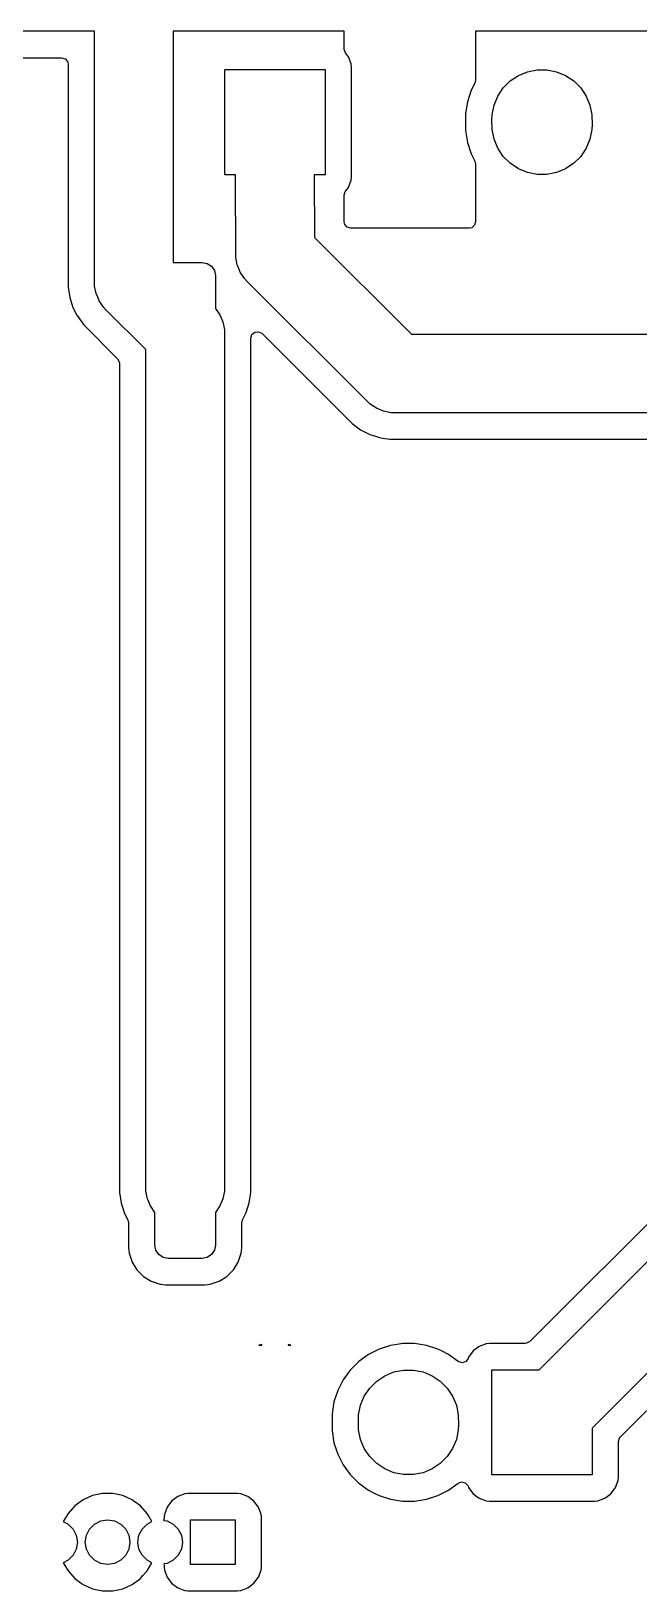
# Model space of a CAD drawing. Extents: x 180 to 322, y -217 to -139.
# Drawn here: x 232.55 to 244.1, y -190.18 to -160.5 of the extents above; entities that cross this region are included whole.
import ezdxf

# ---------------------------------------------------------------- set-up
doc = ezdxf.new("R2010")
doc.units = 0
doc.layers.add('BLACK', color=7, linetype='CONTINUOUS')

msp = doc.modelspace()

# ---------------------------------------------------------------- linework, layer by layer
at = {"layer": 'BLACK', "linetype": 'CONTINUOUS'}
for p, q in [((233.75079, -160.5), (229.75, -160.5)), ((233.753496, -163.928812), (233.75079, -160.5)), ((238.5, -160.5), (235.247237, -160.5)), ((235.247237, -160.5), (235.25, -164)), ((238.5, -160.840137), (238.5, -160.5)), ((250, -160.5), (241, -160.5)), ((241, -160.5), (241, -161.431489)), ((238.500316, -160.848984), (238.5, -160.840137)), ((232.217214, -161.0055), (233.1255, -161.0055)), ((233.1255, -161.0055), (233.192539, -161.025185)), ((233.192539, -161.025185), (233.238294, -161.077989)), ((233.238294, -161.077989), (233.2495, -161.1295)), ((233.2495, -161.1295), (233.2495, -165.373422)), ((238.524733, -160.914448), (238.500316, -160.848984)), ((238.579546, -160.987669), (238.524733, -160.914448)), ((238.629841, -161.122517), (238.579546, -160.987669)), ((238.636249, -161.182128), (238.629841, -161.122517)), ((236.23075, -163.23), (236.23075, -161.23)), ((236.23075, -161.23), (238.13575, -161.23)), ((238.13575, -161.23), (238.13575, -163.23)), ((238.63625, -163.277873), (238.636249, -161.182128)), ((241, -161.431489), (240.986485, -161.487784)), ((241.65899, -161.446208), (241.814245, -161.34247)), ((241.814245, -161.34247), (241.986754, -161.271014)), ((241.986754, -161.271014), (242.169889, -161.234587)), ((242.169889, -161.234587), (242.356611, -161.234587)), ((242.356611, -161.234587), (242.539746, -161.271014)), ((242.539746, -161.271014), (242.712255, -161.34247)), ((242.712255, -161.34247), (242.86751, -161.446208)), ((240.9167, -161.624744), (240.846028, -161.84225)), ((240.986485, -161.487784), (240.9167, -161.624744)), ((241.42322, -161.733495), (241.526958, -161.57824)), ((241.526958, -161.57824), (241.65899, -161.446208)), ((242.86751, -161.446208), (242.999542, -161.57824)), ((242.999542, -161.57824), (243.10328, -161.733495)), ((240.846028, -161.842253), (240.81025, -162.068146)), ((240.846028, -161.84225), (240.846028, -161.842253)), ((241.315337, -162.089139), (241.351764, -161.906004)), ((241.351764, -161.906004), (241.42322, -161.733495)), ((243.10328, -161.733495), (243.174736, -161.906004)), ((243.174736, -161.906004), (243.211163, -162.089139)), ((240.81025, -162.068146), (240.81025, -162.391853)), ((241.31075, -162.1825), (241.315337, -162.089139)), ((241.315337, -162.370861), (241.31075, -162.1825)), ((243.211163, -162.089139), (243.21575, -162.2775)), ((243.21575, -162.2775), (243.211163, -162.370861)), ((240.81025, -162.391853), (240.846028, -162.617746)), ((240.846028, -162.617746), (240.846028, -162.617749)), ((240.846028, -162.617749), (240.9167, -162.835255)), ((241.351764, -162.553996), (241.315337, -162.370861)), ((241.42322, -162.726505), (241.351764, -162.553996)), ((243.174736, -162.553996), (243.10328, -162.726505)), ((243.211163, -162.370861), (243.174736, -162.553996)), ((240.9167, -162.835255), (240.986485, -162.972214)), ((241.526958, -162.88176), (241.42322, -162.726505)), ((241.65899, -163.013792), (241.526958, -162.88176)), ((242.999542, -162.88176), (242.86751, -163.013792)), ((243.10328, -162.726505), (242.999542, -162.88176)), ((240.986485, -162.972214), (241, -163.028509)), ((241, -163.028509), (241, -164.126)), ((241.814245, -163.11753), (241.65899, -163.013792)), ((241.986754, -163.188986), (241.814245, -163.11753)), ((242.169889, -163.225413), (241.986754, -163.188986)), ((242.539746, -163.188986), (242.356611, -163.225413)), ((242.712255, -163.11753), (242.539746, -163.188986)), ((242.86751, -163.013792), (242.712255, -163.11753)), ((236.434653, -163.23), (236.23075, -163.23)), ((236.436861, -164.803513), (236.434653, -163.23)), ((238.13575, -163.23), (237.931145, -163.23)), ((237.931145, -163.23), (237.932819, -164.423418)), ((238.524721, -163.545566), (238.579546, -163.472331)), ((238.579546, -163.472331), (238.629841, -163.337483)), ((238.629841, -163.337483), (238.63625, -163.277873)), ((242.356611, -163.225413), (242.169889, -163.225413)), ((238.5, -163.619861), (238.519685, -163.552822)), ((238.5, -164.126), (238.5, -163.619861)), ((238.519685, -163.552822), (238.524721, -163.545566)), ((233.75, -164), (233.753496, -163.928812)), ((233.753611, -165.348513), (233.75, -164)), ((235.25, -164), (235.246762, -164.065912)), ((235.246762, -164.065912), (235.248996, -164.9)), ((238.511206, -164.177511), (238.5, -164.126)), ((238.556961, -164.230315), (238.511206, -164.177511)), ((238.624, -164.25), (238.556961, -164.230315)), ((240.876, -164.25), (238.624, -164.25)), ((240.927511, -164.238794), (240.876, -164.25)), ((240.980315, -164.193039), (240.927511, -164.238794)), ((241, -164.126), (240.980315, -164.193039)), ((237.932819, -164.423418), (239.779401, -166.265965)), ((235.248996, -164.9), (235.8, -164.9)), ((235.8, -164.9), (235.895671, -164.91903)), ((235.895671, -164.91903), (235.976777, -164.973223)), ((235.976777, -164.973223), (236.03097, -165.054329)), ((236.465544, -164.947713), (236.436861, -164.803513)), ((236.48066, -164.984205), (236.465544, -164.947713)), ((236.521809, -165.083548), (236.48066, -164.984205)), ((236.03097, -165.054329), (236.05, -165.15)), ((236.05, -165.15), (236.05, -165.768955)), ((236.603492, -165.205795), (236.521809, -165.083548)), ((236.65292, -165.26033), (236.603492, -165.205795)), ((238.989954, -167.592258), (236.65292, -165.26033)), ((233.2495, -165.373422), (233.28029, -165.567826)), ((233.28029, -165.567826), (233.341117, -165.75503)), ((233.782294, -165.492713), (233.753611, -165.348513)), ((233.810915, -165.561809), (233.782294, -165.492713)), ((233.838559, -165.628548), (233.810915, -165.561809)), ((233.341117, -165.75503), (233.416846, -165.903655)), ((233.868105, -165.672766), (233.838559, -165.628548)), ((233.920242, -165.750795), (233.868105, -165.672766)), ((233.96967, -165.80533), (233.920242, -165.750795)), ((234.725067, -166.55698), (233.96967, -165.80533)), ((236.05, -165.768955), (236.054758, -165.774205)), ((236.054758, -165.774205), (236.136441, -165.896452)), ((233.416846, -165.903655), (233.430476, -165.930405)), ((233.430476, -165.930405), (233.546172, -166.089646)), ((233.546172, -166.089646), (233.546174, -166.089648)), ((233.546174, -166.089648), (234.188181, -166.731655)), ((236.136441, -165.896452), (236.192705, -166.032286)), ((236.192705, -166.032286), (236.221389, -166.176487)), ((236.221389, -166.176487), (236.225, -182.5)), ((236.7255, -166.340086), (236.745185, -166.273047)), ((236.7255, -182.598422), (236.7255, -166.340086)), ((236.745185, -166.273047), (236.797989, -166.227292)), ((236.797989, -166.227292), (236.867147, -166.217348)), ((236.867147, -166.217348), (236.930703, -166.246373)), ((236.930703, -166.246373), (236.937181, -166.252405)), ((236.937181, -166.252405), (238.511921, -167.827145)), ((239.779401, -166.265965), (247.936458, -166.262899)), ((234.188181, -166.731655), (234.221666, -166.792978)), ((234.728611, -182.573513), (234.725067, -166.55698)), ((234.221666, -166.792978), (234.2245, -166.819336)), ((234.2245, -166.819336), (234.2245, -182.598422)), ((239.031167, -167.619795), (238.989954, -167.592258)), ((239.112202, -167.673941), (239.031167, -167.619795)), ((238.511921, -167.827145), (238.511922, -167.827146)), ((238.511922, -167.827146), (238.651104, -167.966328)), ((239.248036, -167.730205), (239.112202, -167.673941)), ((239.392237, -167.758889), (239.248036, -167.730205)), ((239.46575, -167.7625), (239.392237, -167.758889)), ((248.927603, -167.758943), (239.46575, -167.7625)), ((238.651104, -167.966328), (238.810345, -168.082024)), ((238.810345, -168.082024), (238.985725, -168.171384)), ((238.985725, -168.171384), (239.095875, -168.207174)), ((239.095875, -168.207174), (239.172923, -168.232209)), ((239.172923, -168.232209), (239.228468, -168.241006)), ((239.228468, -168.241006), (239.367328, -168.263)), ((239.367328, -168.263), (239.367333, -168.263)), ((239.367333, -168.263), (239.564166, -168.263)), ((239.564166, -168.263), (248.901583, -168.263)), ((247.268601, -180.196174), (242.031593, -185.433181)), ((242.207241, -185.97), (247.55292, -180.61967)), ((248.389459, -181.899581), (243.21575, -187.077792)), ((236.225, -182.5), (236.221389, -182.573513)), ((234.2245, -182.598422), (234.25529, -182.792826)), ((234.25529, -182.792826), (234.316117, -182.980029)), ((234.757295, -182.717714), (234.728611, -182.573513)), ((234.813559, -182.853548), (234.757295, -182.717714)), ((236.192705, -182.717714), (236.136441, -182.853548)), ((236.221389, -182.573513), (236.192705, -182.717714)), ((236.633884, -182.980025), (236.694709, -182.792826)), ((236.694709, -182.792826), (236.71345, -182.6745)), ((236.71345, -182.6745), (236.7255, -182.598422)), ((234.316117, -182.980029), (234.362285, -183.070639)), ((234.362285, -183.070639), (234.385985, -183.117152)), ((234.895242, -182.975795), (234.813559, -182.853548)), ((234.9, -182.980553), (234.895242, -182.975795)), ((234.9, -183.6), (234.9, -182.980553)), ((236.054758, -182.975795), (236.05, -182.980553)), ((236.05, -182.980553), (236.05, -183.6)), ((236.136441, -182.853548), (236.054758, -182.975795)), ((236.564014, -183.117151), (236.633884, -182.980025)), ((234.385985, -183.117152), (234.3995, -183.173446)), ((234.3995, -183.173446), (234.3995, -183.650001)), ((236.550499, -183.173445), (236.564014, -183.117151)), ((236.5505, -183.650009), (236.550499, -183.173445)), ((234.3995, -183.650001), (234.399501, -183.650019)), ((234.399501, -183.650019), (234.41, -183.752796)), ((234.91903, -183.695671), (234.9, -183.6)), ((236.05, -183.6), (236.03097, -183.695671)), ((236.539999, -183.752797), (236.5505, -183.650009)), ((234.41, -183.752796), (234.410001, -183.752799)), ((234.410001, -183.752799), (234.465185, -183.919331)), ((234.465185, -183.919331), (234.465186, -183.919334)), ((234.465186, -183.919334), (234.557288, -184.068656)), ((234.973223, -183.776777), (234.91903, -183.695671)), ((235.054329, -183.83097), (234.973223, -183.776777)), ((235.15, -183.85), (235.054329, -183.83097)), ((235.8, -183.85), (235.15, -183.85)), ((235.895671, -183.83097), (235.8, -183.85)), ((235.976777, -183.776777), (235.895671, -183.83097)), ((236.03097, -183.695671), (235.976777, -183.776777)), ((236.392712, -184.068656), (236.484814, -183.919334)), ((236.484814, -183.919334), (236.539999, -183.752797)), ((234.557288, -184.068656), (234.681344, -184.192712)), ((234.681344, -184.192712), (234.830666, -184.284814)), ((234.830666, -184.284814), (234.997203, -184.339999)), ((235.952797, -184.339999), (236.119334, -184.284814)), ((236.119334, -184.284814), (236.268656, -184.192712)), ((236.268656, -184.192712), (236.392712, -184.068656)), ((234.997203, -184.339999), (235.099991, -184.3505)), ((235.099991, -184.3505), (235.850008, -184.350499)), ((235.850008, -184.350499), (235.850016, -184.350498)), ((235.850016, -184.350498), (235.850019, -184.350498)), ((235.850019, -184.350498), (235.906302, -184.344748)), ((235.906302, -184.344748), (235.952797, -184.339999)), ((239.608896, -185.4695), (239.546372, -185.479403)), ((239.837604, -185.4695), (239.608896, -185.4695)), ((239.878062, -185.475908), (239.837604, -185.4695)), ((241.262873, -185.469501), (241.203266, -185.475908)), ((241.262879, -185.4695), (241.262873, -185.469501)), ((241.943912, -185.4695), (241.262879, -185.4695)), ((241.97027, -185.466666), (241.943912, -185.4695)), ((242.031593, -185.433181), (241.97027, -185.466666)), ((236.933249, -185.49149), (236.879522, -185.5)), ((236.879522, -185.5), (236.93325, -185.5)), ((236.93325, -185.49149), (236.933249, -185.49149)), ((236.93325, -185.5), (236.93325, -185.49149)), ((237.486977, -185.5), (237.43325, -185.49149)), ((237.43325, -185.49149), (237.43325, -185.5)), ((237.43325, -185.5), (237.486977, -185.5)), ((238.895801, -185.72767), (238.776684, -185.814214)), ((238.961711, -185.679783), (238.895801, -185.72767)), ((239.165494, -185.57595), (238.961711, -185.679783)), ((239.383, -185.505278), (239.165494, -185.57595)), ((239.383003, -185.505278), (239.383, -185.505278)), ((239.546372, -185.479403), (239.383003, -185.505278)), ((240.063498, -185.505278), (239.878062, -185.475908)), ((240.281005, -185.57595), (240.063498, -185.505278)), ((240.363291, -185.617877), (240.281005, -185.57595)), ((240.484788, -185.679783), (240.363291, -185.617877)), ((240.6675, -185.812531), (240.484788, -185.679783)), ((240.856558, -185.755541), (240.814686, -185.811474)), ((240.866953, -185.72767), (240.856558, -185.755541)), ((240.866956, -185.727664), (240.866953, -185.72767)), ((240.953202, -185.612455), (240.866956, -185.727664)), ((240.953205, -185.612452), (240.953202, -185.612455)), ((241.068414, -185.526206), (240.953205, -185.612452)), ((241.068421, -185.526202), (241.068414, -185.526206)), ((241.203266, -185.475908), (241.068421, -185.526202)), ((243.752563, -187.249159), (245.501723, -185.5)), ((238.594102, -186.004648), (238.480533, -186.160961)), ((238.614964, -185.975934), (238.594102, -186.004648)), ((238.614966, -185.975932), (238.614964, -185.975934)), ((238.776681, -185.814216), (238.614966, -185.975931)), ((238.614966, -185.975931), (238.614966, -185.975932)), ((238.776682, -185.814216), (238.776681, -185.814216)), ((238.776684, -185.814214), (238.776682, -185.814216)), ((239.274245, -186.08247), (239.446754, -186.011014)), ((239.446754, -186.011014), (239.629889, -185.974587)), ((239.629889, -185.974587), (239.816611, -185.974587)), ((239.816611, -185.974587), (239.999746, -186.011014)), ((239.999746, -186.011014), (240.172255, -186.08247)), ((240.680949, -185.821039), (240.6675, -185.812531)), ((240.749222, -185.835891), (240.680949, -185.821039)), ((240.814686, -185.811474), (240.749222, -185.835891)), ((241.31075, -187.97), (241.31075, -185.97)), ((241.31075, -185.97), (242.207241, -185.97)), ((238.480533, -186.160961), (238.3767, -186.364744)), ((238.88322, -186.473495), (238.986958, -186.31824)), ((238.986958, -186.31824), (239.11899, -186.186208)), ((239.11899, -186.186208), (239.274245, -186.08247)), ((240.172255, -186.08247), (240.32751, -186.186208)), ((240.32751, -186.186208), (240.459542, -186.31824)), ((240.459542, -186.31824), (240.56328, -186.473495)), ((238.306028, -186.582253), (238.27025, -186.808146)), ((238.3767, -186.364744), (238.306028, -186.58225)), ((238.306028, -186.58225), (238.306028, -186.582253)), ((238.775337, -186.829139), (238.811764, -186.646004)), ((238.811764, -186.646004), (238.88322, -186.473495)), ((240.56328, -186.473495), (240.634736, -186.646004)), ((240.634736, -186.646004), (240.671163, -186.829139)), ((238.27025, -186.808146), (238.27025, -187.131853)), ((238.77075, -186.9225), (238.775337, -186.829139)), ((238.775337, -187.110861), (238.77075, -186.9225)), ((240.671163, -186.829139), (240.67575, -187.0175)), ((238.27025, -187.131853), (238.306028, -187.357746)), ((238.811764, -187.293996), (238.775337, -187.110861)), ((240.671163, -187.110861), (240.634736, -187.293996)), ((240.67575, -187.0175), (240.671163, -187.110861)), ((243.21575, -187.077792), (243.21575, -187.97)), ((243.735933, -187.269796), (243.752563, -187.249159)), ((238.306028, -187.357746), (238.306028, -187.357749)), ((238.306028, -187.357749), (238.3767, -187.575255)), ((238.88322, -187.466505), (238.811764, -187.293996)), ((238.986958, -187.62176), (238.88322, -187.466505)), ((240.56328, -187.466505), (240.459542, -187.62176)), ((240.634736, -187.293996), (240.56328, -187.466505)), ((243.716249, -187.336834), (243.735933, -187.269796)), ((243.71625, -188.017873), (243.716249, -187.336834)), ((238.3767, -187.575255), (238.402178, -187.625258)), ((238.402178, -187.625258), (238.480533, -187.779038)), ((238.480533, -187.779038), (238.614964, -187.964066)), ((239.11899, -187.753792), (238.986958, -187.62176)), ((239.274245, -187.85753), (239.11899, -187.753792)), ((240.32751, -187.753792), (240.172255, -187.85753)), ((240.459542, -187.62176), (240.32751, -187.753792)), ((238.614964, -187.964066), (238.776684, -188.125786)), ((238.776684, -188.125786), (238.961712, -188.260217)), ((239.446754, -187.928986), (239.274245, -187.85753)), ((239.629889, -187.965413), (239.446754, -187.928986)), ((239.816611, -187.965413), (239.629889, -187.965413)), ((239.999746, -187.928986), (239.816611, -187.965413)), ((240.172255, -187.85753), (239.999746, -187.928986)), ((240.484788, -188.260217), (240.667495, -188.127472)), ((240.667495, -188.127472), (240.733296, -188.103994)), ((240.733296, -188.103994), (240.80135, -188.119819)), ((240.80135, -188.119819), (240.850045, -188.169924)), ((243.21575, -187.97), (241.31075, -187.97)), ((243.659546, -188.212331), (243.709841, -188.077483)), ((243.709841, -188.077483), (243.71625, -188.017873)), ((233.712431, -188.364948), (233.534702, -188.444076)), ((233.902726, -188.3245), (233.712431, -188.364948)), ((234.097274, -188.3245), (233.902726, -188.3245)), ((234.287569, -188.364948), (234.097274, -188.3245)), ((234.287571, -188.364949), (234.287569, -188.364948)), ((234.315867, -188.377547), (234.287571, -188.364949)), ((234.465297, -188.444076), (234.315867, -188.377547)), ((235.332664, -188.381206), (235.217455, -188.467452)), ((235.332671, -188.381202), (235.332664, -188.381206)), ((235.467516, -188.330908), (235.332671, -188.381202)), ((235.527123, -188.324501), (235.467516, -188.330908)), ((235.527129, -188.3245), (235.527123, -188.324501)), ((236.472864, -188.3245), (235.527129, -188.3245)), ((236.472873, -188.3245), (236.472864, -188.3245)), ((236.472881, -188.3245), (236.472873, -188.3245)), ((236.472883, -188.324501), (236.472881, -188.3245)), ((236.532483, -188.330908), (236.472883, -188.324501)), ((236.667328, -188.381202), (236.532482, -188.330908)), ((236.532482, -188.330908), (236.532483, -188.330908)), ((236.667335, -188.381206), (236.667328, -188.381202)), ((236.782544, -188.467452), (236.667335, -188.381206)), ((238.961712, -188.260217), (239.059841, -188.310216)), ((239.059841, -188.310216), (239.165494, -188.364049)), ((239.165494, -188.364049), (239.383001, -188.434721)), ((239.383001, -188.434721), (239.383002, -188.434721)), ((239.383002, -188.434721), (239.383005, -188.434722)), ((239.383005, -188.434722), (239.608896, -188.4705)), ((239.837604, -188.4705), (240.063495, -188.434722)), ((240.063495, -188.434722), (240.063498, -188.434721)), ((240.063498, -188.434721), (240.063499, -188.434721)), ((240.063499, -188.434721), (240.281005, -188.364049)), ((240.281005, -188.364049), (240.281005, -188.364048)), ((240.281005, -188.364048), (240.281008, -188.364048)), ((240.281008, -188.364048), (240.484788, -188.260217)), ((240.850045, -188.169924), (240.856558, -188.184459)), ((240.856558, -188.184459), (240.866952, -188.212328)), ((240.866952, -188.212328), (240.866956, -188.212335)), ((240.866956, -188.212335), (240.953202, -188.327544)), ((240.953202, -188.327544), (240.953205, -188.327547)), ((240.953205, -188.327547), (241.068414, -188.413793)), ((241.068414, -188.413793), (241.068421, -188.413797)), ((241.068421, -188.413797), (241.203267, -188.464091)), ((243.323233, -188.464091), (243.458081, -188.413796)), ((243.458081, -188.413796), (243.573296, -188.327546)), ((243.573296, -188.327546), (243.659546, -188.212331)), ((233.247129, -188.703009), (233.157105, -188.858933)), ((233.377302, -188.558435), (233.247129, -188.703009)), ((233.377305, -188.558433), (233.377302, -188.558435)), ((233.534702, -188.444076), (233.377305, -188.558433)), ((234.501666, -188.4705), (234.465297, -188.444076)), ((234.622692, -188.558431), (234.501666, -188.4705)), ((234.622693, -188.558432), (234.622692, -188.558431)), ((234.622694, -188.558433), (234.622693, -188.558432)), ((234.622697, -188.558435), (234.622694, -188.558433)), ((234.75287, -188.703008), (234.622697, -188.558435)), ((234.783824, -188.756622), (234.75287, -188.703008)), ((235.080909, -188.717517), (235.0745, -188.777127)), ((235.08632, -188.703009), (235.080909, -188.717517)), ((235.131202, -188.582671), (235.08632, -188.703009)), ((235.131206, -188.582664), (235.131202, -188.582671)), ((235.217452, -188.467455), (235.131206, -188.582664)), ((235.217455, -188.467452), (235.217452, -188.467455)), ((236.782547, -188.467455), (236.782544, -188.467452)), ((236.868793, -188.582664), (236.782547, -188.467455)), ((236.868797, -188.582671), (236.868793, -188.582664)), ((236.913679, -188.703008), (236.868797, -188.582671)), ((236.919091, -188.717517), (236.913679, -188.703008)), ((236.925499, -188.777128), (236.919091, -188.717517)), ((239.608896, -188.4705), (239.608897, -188.4705)), ((239.608897, -188.4705), (239.837603, -188.4705)), ((239.837603, -188.4705), (239.837604, -188.4705)), ((241.203267, -188.464091), (241.203266, -188.464091)), ((241.203266, -188.464091), (241.210194, -188.464835)), ((241.210194, -188.464835), (241.262877, -188.4705)), ((241.262877, -188.4705), (243.263622, -188.470499)), ((243.263622, -188.470499), (243.323233, -188.464091)), ((233.157105, -188.858933), (233.249809, -188.906168)), ((233.249809, -188.906168), (233.343832, -189.000191)), ((233.343832, -189.000191), (233.404199, -189.118668)), ((233.595801, -189.118668), (233.656168, -189.000191)), ((233.656168, -189.000191), (233.750191, -188.906168)), ((233.750191, -188.906168), (233.868668, -188.845801)), ((233.868668, -188.845801), (234, -188.825)), ((234, -188.825), (234.131332, -188.845801)), ((234.131332, -188.845801), (234.249809, -188.906168)), ((234.249809, -188.906168), (234.343832, -189.000191)), ((234.343832, -189.000191), (234.404199, -189.118668)), ((234.595801, -189.118668), (234.656168, -189.000191)), ((234.656168, -189.000191), (234.750191, -188.906168)), ((234.750191, -188.906168), (234.842894, -188.858933)), ((234.842894, -188.858933), (234.783824, -188.756622)), ((235.0745, -188.797312), (235.06342, -188.835044)), ((235.06342, -188.835044), (235.131332, -188.845801)), ((235.0745, -188.777127), (235.0745, -188.777134)), ((235.0745, -188.777134), (235.0745, -188.777135)), ((235.0745, -188.777135), (235.0745, -188.797312)), ((235.131332, -188.845801), (235.249809, -188.906168)), ((235.249809, -188.906168), (235.343832, -189.000191)), ((235.343832, -189.000191), (235.404199, -189.118668)), ((235.575, -189.675), (235.575, -188.825)), ((235.575, -188.825), (236.425, -188.825)), ((236.425, -188.825), (236.425, -189.675)), ((236.925499, -189), (236.925499, -188.777128)), ((236.9255, -189.722873), (236.925499, -189)), ((233.404199, -189.118668), (233.425, -189.25)), ((233.425, -189.25), (233.404199, -189.381332)), ((233.575, -189.25), (233.595801, -189.118668)), ((233.595801, -189.381332), (233.575, -189.25)), ((234.404199, -189.118668), (234.425, -189.25)), ((234.425, -189.25), (234.404199, -189.381332)), ((234.575, -189.25), (234.595801, -189.118668)), ((234.595801, -189.381332), (234.575, -189.25)), ((235.404199, -189.118668), (235.425, -189.25)), ((235.425, -189.25), (235.404199, -189.381332)), ((233.249809, -189.593832), (233.157106, -189.641066)), ((233.343832, -189.499809), (233.249809, -189.593832)), ((233.404199, -189.381332), (233.343832, -189.499809)), ((233.656168, -189.499809), (233.595801, -189.381332)), ((233.750191, -189.593832), (233.656168, -189.499809)), ((233.868668, -189.654199), (233.750191, -189.593832)), ((234.249809, -189.593832), (234.131332, -189.654199)), ((234.343832, -189.499809), (234.249809, -189.593832)), ((234.404199, -189.381332), (234.343832, -189.499809)), ((234.656168, -189.499809), (234.595801, -189.381332)), ((234.750191, -189.593832), (234.656168, -189.499809)), ((234.842893, -189.641066), (234.750191, -189.593832)), ((235.249809, -189.593832), (235.131332, -189.654199)), ((235.343832, -189.499809), (235.249809, -189.593832)), ((235.404199, -189.381332), (235.343832, -189.499809)), ((233.157106, -189.641066), (233.169266, -189.662128)), ((233.169266, -189.662128), (233.24713, -189.796992)), ((233.24713, -189.796992), (233.292476, -189.847354)), ((233.292476, -189.847354), (233.377302, -189.941564)), ((234, -189.675), (233.868668, -189.654199)), ((234.131332, -189.654199), (234, -189.675)), ((234.622692, -189.941569), (234.644513, -189.917335)), ((234.644513, -189.917335), (234.672607, -189.886132)), ((234.672607, -189.886132), (234.75287, -189.796992)), ((234.75287, -189.796992), (234.842893, -189.641066)), ((235.131332, -189.654199), (235.068032, -189.664224)), ((235.068032, -189.664224), (235.0745, -189.70268)), ((235.0745, -189.70268), (235.0745, -189.722867)), ((235.0745, -189.722867), (235.074501, -189.722876)), ((235.074501, -189.722876), (235.080908, -189.782483)), ((235.080908, -189.782483), (235.131202, -189.917328)), ((235.131202, -189.917328), (235.131206, -189.917335)), ((235.131206, -189.917335), (235.217452, -190.032544)), ((236.425, -189.675), (235.575, -189.675)), ((236.782546, -190.032546), (236.868796, -189.917331)), ((236.868796, -189.917331), (236.919091, -189.782483)), ((236.919091, -189.782483), (236.9255, -189.722873)), ((233.377302, -189.941564), (233.377305, -189.941566)), ((233.377305, -189.941566), (233.377308, -189.941569)), ((233.377308, -189.941569), (233.495352, -190.027333)), ((233.495352, -190.027333), (233.534702, -190.055923)), ((233.534702, -190.055923), (233.602926, -190.086297)), ((233.602926, -190.086297), (233.712429, -190.135051)), ((233.712429, -190.135051), (233.902726, -190.1755)), ((233.902726, -190.1755), (234.097274, -190.1755)), ((234.097274, -190.1755), (234.287571, -190.135051)), ((234.287571, -190.135051), (234.465299, -190.055922)), ((234.465299, -190.055922), (234.622692, -189.941569)), ((235.217452, -190.032544), (235.217455, -190.032547)), ((235.217455, -190.032547), (235.332664, -190.118793)), ((235.332664, -190.118793), (235.332671, -190.118797)), ((235.332671, -190.118797), (235.467517, -190.169091)), ((235.467517, -190.169091), (235.467516, -190.169091)), ((235.467516, -190.169091), (235.474444, -190.169835)), ((235.474444, -190.169835), (235.527127, -190.1755)), ((235.527127, -190.1755), (236.472872, -190.175499)), ((236.472872, -190.175499), (236.532483, -190.169091)), ((236.532483, -190.169091), (236.667331, -190.118796)), ((236.667331, -190.118796), (236.782546, -190.032546))]:
    msp.add_line(p, q, dxfattribs=at)

doc.saveas('drawing.dxf')
